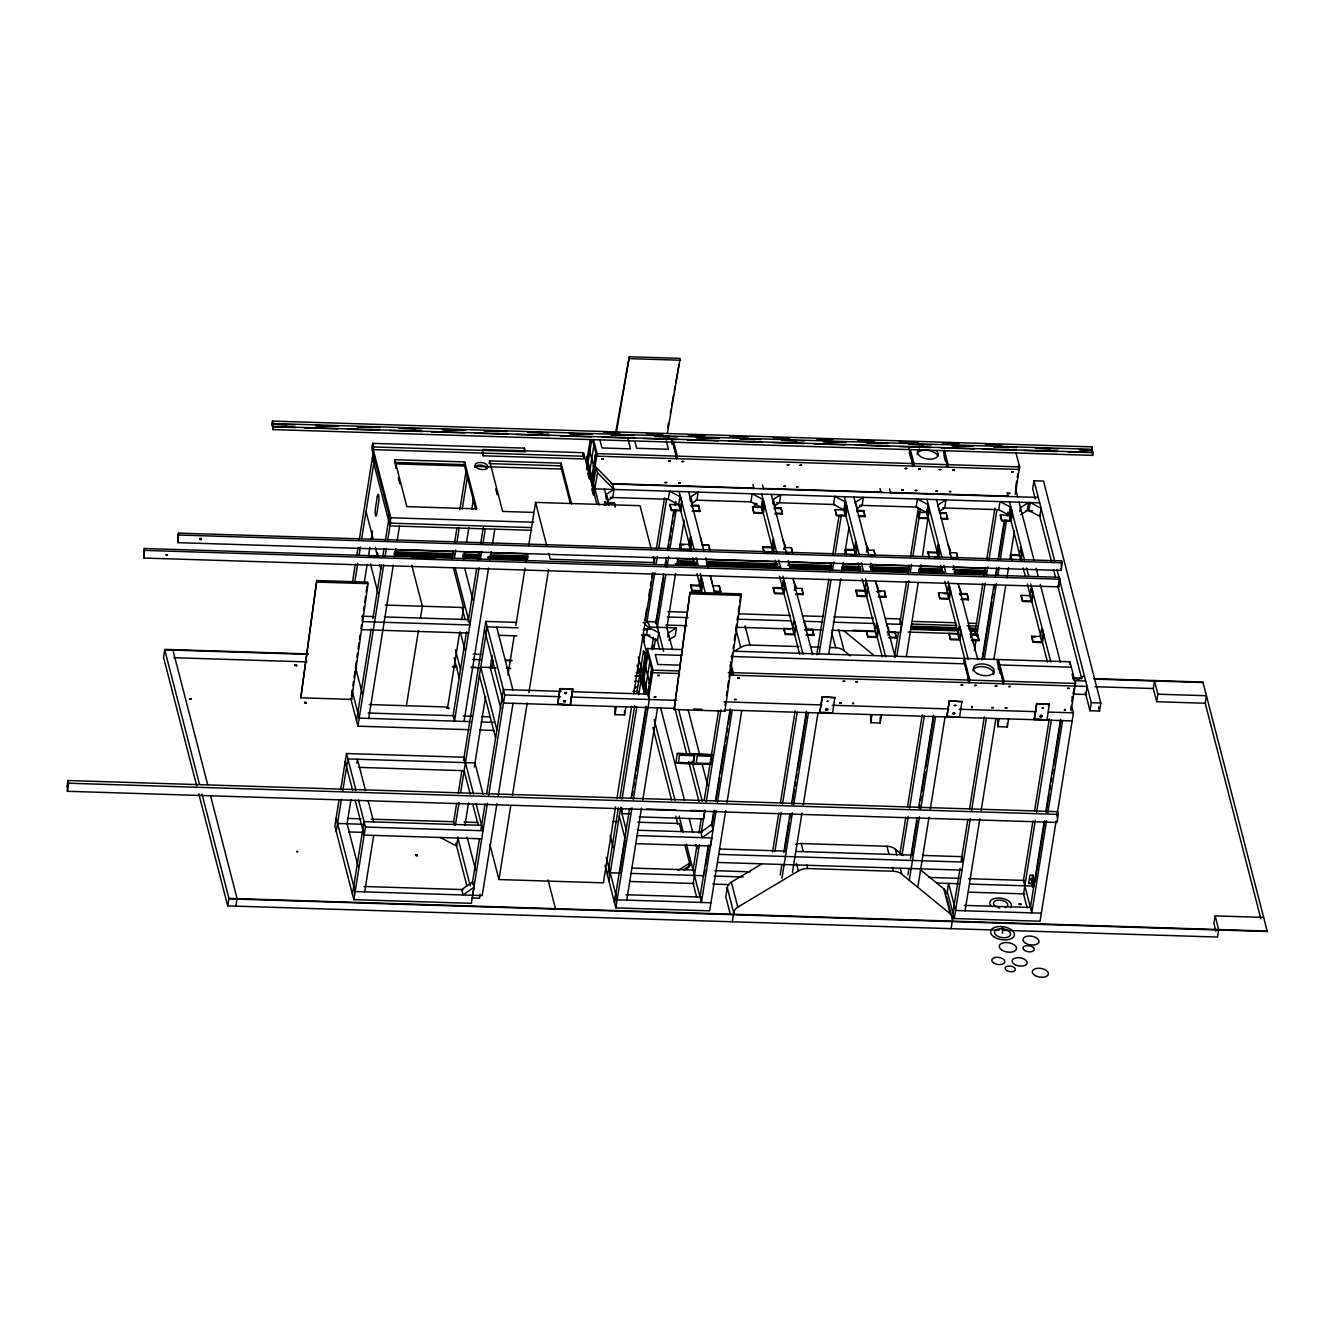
<?xml version="1.0" encoding="UTF-8"?>
<svg xmlns="http://www.w3.org/2000/svg" width="1334" height="1334" viewBox="0 0 1334 1334"><rect width="100%" height="100%" fill="white"/><g stroke="black" fill="none" stroke-linecap="round" stroke-linejoin="round"><path stroke-width="1.5" d="M563.682 701.451L565.466 700.7L563.665 701.734M825.696 709.771L827.614 709.188M827.564 708.954C826.363 713.423 824.812 705.686 827.68 709.405M952.86 713.707C956.111 713.607 950.909 712.189 954.76 713.407M954.644 712.956L953.893 714.407L952.659 713.323M1030.181 879.223L1031.132 879.956L1031.349 878.873M1031.332 879.54L1030.232 879.073L1031.399 879.089M1040.136 716.525C1042.021 713.206 1042.338 719.326 1040.086 716.275M1042.121 716.375L1041.954 715.491M1043.221 708.287C1041.837 708.554 1041.537 707.42 1043.055 708.021M1033.066 881.157C1032.749 880.974 1031.932 880.957 1032.666 881.157M671.919 443.488L671.669 442.788M675.671 458.312L675.988 455.177M946.506 466.833L946.823 463.698M144.372 548.524L143.922 558.046L1058.879 586.843L1059.93 579.206L1059.329 577.322L144.372 548.524L143.922 558.046M177.872 538.653L177.956 542.655L1061.147 570.452L1062.197 562.815L1061.597 560.914L178.406 533.116L178.206 536.218M177.956 542.655L178.406 533.116M1059.329 577.322L1058.812 584.525L1058.629 582.358M1061.597 560.914L1061.297 566.566M316.758 580.54L300.817 697.799L351.642 699.4L368.067 583.675L367.6 582.141L316.758 580.54L300.817 697.799M351.459 695.831L352.326 689.745M352.91 685.693L353.477 681.624M354.06 677.572L354.927 671.469M356.361 661.331L355.494 667.417L362.231 693.246M356.945 657.262L357.512 653.21M358.096 649.141L358.946 643.055M359.53 638.986L360.113 634.934M360.964 628.848L361.547 624.779M362.114 620.727L362.981 614.624M363.565 610.572L364.132 606.503M364.716 602.451L365.583 596.365M366.15 592.296L367.017 586.21M690.045 592.296L674.104 709.538L724.929 711.139L741.354 595.431L740.887 593.897L690.045 592.296L674.104 709.538M725.046 705.553L725.613 701.501M726.48 695.414L727.063 691.346M727.63 687.293L728.497 681.19M729.081 677.138L731.099 662.931M731.666 658.863L732.533 652.776M733.1 648.708L733.683 644.656M734.267 640.587L735.117 634.5M735.701 630.448L736.568 624.345M737.135 620.293L737.719 616.225M738.286 612.173L739.153 606.07M739.736 602.018L740.887 593.897M67.317 785.559L67.4 791.295L1057.012 822.444L1058.312 814.374L1057.612 811.672L67.984 780.523L67.45 783.858M67.4 791.295L68.684 783.225L67.984 780.523M999.099 930.182L227.714 905.903L228.914 898.382L1267.183 931.049M235.885 906.17L237.085 898.632M372.736 443.355L373.67 446.957L525.363 451.726L524.429 448.124L372.736 443.355L371.869 448.724L389.695 517.742L389.962 523.128L530.799 527.564M373.67 446.957L373.237 449.641L584.042 456.261L583.608 458.946L483.141 455.794L482.208 452.176M352.426 582.508L355.361 564.099M356.678 555.928L357.996 547.74M359.296 539.553L373.37 451.692M354.794 581.791L357.745 563.382M359.063 555.194L360.363 547.023M361.681 538.836L374.771 457.112M364.249 582.625L367.167 564.349M368.584 555.494L369.902 547.324M371.202 539.136L372.519 530.949M339.053 799.9L334.851 826.113L353.843 899.65L471.386 903.335L487.427 803.235M340.67 789.811L346.49 753.527L464.032 757.212L473.52 793.98M395.831 468.267L394.747 459.713L464.632 461.914L476.738 508.838L406.853 506.637L394.747 459.713M336.251 831.532L341.421 799.266M342.721 791.195L347.891 758.929L474.954 762.931L483.058 794.28M356.495 720.76L371.219 628.848M372.87 618.609L381.491 564.816M382.691 557.262L384.059 548.674M385.309 540.904L389.561 514.39M389.962 523.128L390.812 517.759L372.303 446.04M469.501 729.698L357.896 726.18L383.758 564.716M385.076 556.545L386.376 548.357M387.694 540.17L390.629 521.827M350.959 799.566L347.073 823.762L358.212 866.867M356.762 763.265L357.412 759.229L365.516 790.578M368.718 718.409L393.297 565.016M394.597 556.845L395.915 548.658M397.232 540.47L399.516 526.163M352.443 894.23L364.065 821.627L481.624 825.329M353.843 899.65L365.466 827.047L358.512 800.083M364.666 891.879L373.703 835.401M406.42 705.736L418.442 630.598M420.393 618.426L422.344 606.236L411.789 565.316M475.804 509.571L464.199 464.616L464.632 461.914M451.993 558.913L453.293 550.742M454.611 542.554L456.895 528.247M459.846 509.838L466.066 470.969M454.36 558.196L455.678 550.008M456.995 541.837L459.28 527.514M462.231 509.104L467.467 476.388M463.565 560.547L464.882 552.359M466.516 542.138L468.818 527.814M471.752 509.405L473.403 499.183M483.141 455.794L482.641 449.491L583.575 452.693L596.948 504.485M459.746 631.899L447.707 707.037L369.251 704.552M461.697 619.726L463.648 607.537L453.593 568.567M489.161 463.598L489.578 460.914L561.064 463.165L571.602 503.969M466.533 631.849L453.11 715.691L454.494 721.11L479.073 567.717M468.167 621.611L476.688 568.434M478.006 560.263L479.306 552.076M480.624 543.905L483.242 527.53M480.373 559.53L481.691 551.359M483.008 543.171L485.293 528.864M464.032 721.411L488.594 568.017M489.911 559.83L491.229 551.659M492.529 543.472L494.831 529.164M454.627 825.362L453.693 821.744L456.645 803.351M458.279 793.113L461.881 770.618M463.532 760.397L485.776 621.427L516.758 622.411M455.428 825.112L459.029 802.618M460.664 792.396L487.177 626.847L518.159 627.814M457.896 837.985L456.595 846.056L440.203 837.485M523.995 450.809L524.429 448.124M464.949 825.413L468.551 802.918M474.32 766.967L485.593 696.565M490.178 667.934L492.146 655.661M491.829 668.201L493.113 660.147M472.269 883.725L479.473 838.736M480.974 829.364L485.042 803.968M486.677 793.73L503.368 689.545L561.18 691.362M472.686 895.264L473.97 887.193L472.569 881.791L461.747 889.561L463.148 894.964L473.97 887.193M488.728 795.064L504.769 694.947L485.776 621.427M507.954 674.871L514.207 635.868M515.841 625.596L525.062 568.101M526.046 561.947L527.364 553.727M528.681 545.523L535.584 502.401L640.02 505.686L651.159 548.808M480.173 894.197L479.523 898.232L471.902 897.999M496.948 803.535L482.208 895.581L355.127 891.579L336.151 818.059M498.266 795.364L513.006 703.318M570.168 502.768L560.63 465.849L561.064 463.165M615.558 806.87L603.385 882.841L498.949 879.54L510.789 805.636M512.423 795.364L527.23 702.968M528.881 692.696L548.607 569.501M582.675 455.344L583.108 452.66L584.042 456.261M586.777 461.397L590.162 440.27M587.527 461.197L590.912 440.053M586.66 469.851L587.944 461.797M587.694 464.916L591.679 440.037M589.578 472.236L593.88 445.339M591.462 479.556L595.764 452.66M591.929 481.341L596.231 454.46L596.682 456.161M591.962 485.593L597.082 453.627L593.53 439.853M557.595 704.052L560.063 688.594L572.77 688.994L570.418 704.902L557.595 704.052L570.418 704.902M557.695 704.502L560.063 688.594M592.563 489.495L596.115 467.317L612.589 484.042L613.99 489.461L612.706 497.515L607.82 500.583M593.963 494.914L597.515 472.72L596.115 467.317M570.302 704.452L572.77 688.994M604.319 505.619L604.969 501.584L607.72 504.385M606.186 498.749L605.986 495.014M607.57 504.152L608.171 500.45L606.77 495.047M615.141 507.003L614.324 502.718L607.337 502.501M625.829 706.87L624.545 714.941L615.007 714.64L616.308 706.57M671.669 443.905L672.219 440.553L676.888 458.696L677.305 456.145L673.57 441.721M644.872 620.493L646.84 608.221M649.141 593.897L649.791 589.811M650.442 585.726L651.109 581.624M651.759 577.539L652.409 573.453M654.044 563.231L655.027 557.095M656.345 548.908L664.532 497.782M616.875 798.649L631.666 706.253M633.65 693.93L653.043 572.786M639.403 668.801L639.77 676.772M643.655 642.271L644.956 634.084M646.923 621.811L654.794 572.72M656.095 564.549L657.412 556.361M658.729 548.191L666.583 499.099M607.554 875.421L618.342 808.037M619.976 797.815L634.717 705.769M636.685 693.497L643.522 650.892L647.64 655.077M647.524 629.014L646.556 635.067L657.479 640.77L658.763 632.7L649.658 627.947M676.105 458.663L676.505 456.128L672.453 440.37M608.954 880.824L620.727 807.32M622.028 799.133L636.768 707.087M638.736 694.831L644.906 656.311L643.522 650.892M669.918 504.469L671.319 509.871L680.057 510.155L678.656 504.736L669.918 504.469L671.219 510.555L680.74 510.855L682.041 502.785L680.64 497.365M682.007 649.575L647.39 648.491L642.271 680.457L645.823 694.23M643.121 679.623L646.99 651.025L652.576 672.686L679.64 673.52M643.588 681.424L647.89 654.544M651.542 649.608L653.493 637.335M655.794 623.011L663.648 573.92M664.966 565.749L666.283 557.562M667.584 549.375L673.82 510.522M645.473 688.744L649.775 661.847M655.994 622.695L656.962 616.642M652.193 648.708L652.86 644.605M656.461 622.111L663.665 577.122M665.633 564.849L666.283 560.747M668.251 548.491L668.901 544.389M669.568 540.303L670.218 536.218M670.869 532.116L671.536 528.031M672.186 523.945L672.836 519.843M673.487 515.758L674.47 509.621M675.137 505.536L675.788 501.451M653.91 648.874L655.561 638.653M657.195 628.431L665.716 575.254M667.017 567.067L668.651 556.845M669.968 548.658L676.188 509.805M615.741 894.414L614.44 902.468L629.581 808.504M647.657 694.23L651.659 669.168M631.232 798.282L645.973 706.253M678.656 504.736L679.84 497.349M620.093 871.019L625.012 840.337M632.216 795.347L632.883 791.245M633.533 787.16L634.184 783.075M634.834 778.973L635.501 774.887M636.151 770.802L646.306 707.387M648.141 695.931L652.126 670.969L652.576 672.669M648.574 697.649L652.976 670.135L647.39 648.491M725.696 810.738L709.655 910.839L615.841 907.887L631.966 807.787M633.283 799.6L649.308 699.5L638.352 657.012M680.057 510.155L681.24 502.751M666.717 628.731L675.571 573.503M676.872 565.316L677.855 559.179M679.506 548.958L684.092 520.327M667.65 637.035L668.301 633L676.438 627.897L675.137 635.968L668.634 640.053M681.457 550.242L680.173 544.155L688.911 544.439L690.295 549.841L681.557 549.575M690.362 501.401L690.162 497.665M626.763 900.116L641.504 808.087M642.805 799.9L657.545 707.87M691.762 506.803L692.363 503.101L690.962 497.699M688.911 544.439L690.879 537.068L689.595 545.122M690.295 549.841L691.479 542.454L690.095 537.035M690.995 550.542L691.479 542.454M692.179 511.205L699.8 511.456L698.516 505.369L691.529 505.152M699.8 511.456L698.516 505.369M701.417 577.889L702.818 583.292L701.534 591.362L691.996 591.062L690.712 584.976L699.45 585.259L700.834 590.662L692.096 590.395L690.712 584.976M699.45 585.259L700.633 577.855M701.1 579.906L700.133 585.959L690.595 585.659M700.834 590.662L702.018 583.275M701.767 544.839L708.754 545.056L702.935 545.556M710.822 764.299L675.871 763.198L677.288 753.46L712.239 754.56M694.13 755.277L693.096 762.931L678.489 762.464L679.523 754.811M712.306 585.659L719.293 585.876L720.593 591.962L714.874 591.779M720.593 591.962L719.293 585.876M710.889 763.498L696.281 763.031L697.315 755.377M684.976 845.339L689.595 863.198L688.944 867.233L684.059 870.302M693.03 870.001L696.965 845.456M698.933 833.183L701.217 818.859M704.169 800.467L718.592 710.472M711.122 762.414L711.756 758.079M752.526 507.07L753.91 512.473L762.648 512.756L761.264 507.337L752.526 507.07L753.81 513.156L763.348 513.457L764.632 505.386L763.231 499.967M699.349 844.739L693.13 883.475L696.698 897.248M701.317 832.466L704.919 809.955M706.22 801.784L720.96 709.738M754.961 503.385L754.31 507.42L754.894 503.168M731.566 673.703L731.882 671.686M730.365 664.766L731.999 675.171L730.465 669.268M730.398 661.831L733.2 672.653L732.783 675.204L730.248 665.366M761.264 507.337L762.448 499.95M700.017 897.065L708.204 845.923M711.489 825.479L713.773 811.155M715.424 800.934L730.165 708.904M704.285 873.67L704.936 869.568M705.603 865.483L708.871 845.039M712.156 824.579L714.44 810.255M716.075 800.033L719.693 777.539M720.343 773.453L724.929 744.806M725.579 740.72L726.23 736.635M726.897 732.549L727.547 728.447M728.197 724.362L730.498 710.038M762.648 512.756L763.832 505.353M716.158 810.438L701.417 902.468L686.393 844.272M717.475 802.251L732.216 710.222M763.598 551.042L762.765 546.757L771.502 547.04L772.903 552.443L765.916 552.226M772.97 503.985L772.77 500.267M726.997 802.551L741.737 710.522M774.37 509.405L774.954 505.703L773.553 500.3M771.502 547.04L773.487 539.67L772.519 545.706M772.903 552.443L774.087 545.056L772.686 539.636M773.587 553.143L774.087 545.056M774.771 513.807L782.408 514.057L781.107 507.971L774.12 507.737M782.408 514.057L781.107 507.971M784.025 580.49L785.426 585.893L784.125 593.963L774.604 593.663L773.303 587.577L782.041 587.86L783.442 593.263L774.704 592.996L773.303 587.577M761.631 864.048L731.332 882.141A8.871 7.254 -14.5 0 0 727.247 887.727L725.796 896.781L730.265 914.09M783.758 549.408L785.209 545.406L784.609 549.091M782.041 587.86L783.225 580.457M783.058 586.526L783.692 582.508M783.442 593.263L784.625 585.876M784.375 547.44L791.362 547.657L792.646 553.743M732.249 921.777L733.7 912.739L727.247 887.727M783.842 628.397L785.242 633.817L793.98 634.084L792.579 628.681L783.842 628.397L785.142 634.484L794.664 634.784L795.964 626.713L794.564 621.311M794.297 590.228L795.748 586.226L795.147 589.911M792.579 628.681L793.763 621.277M793.98 634.084L795.164 626.697M794.914 588.261L801.901 588.477L803.185 594.564L795.564 594.33M803.185 594.564L801.901 588.477M805.686 630.749L806.286 627.047L804.085 621.611M772.553 851.942L778.773 813.09M780.423 802.851L795.164 710.822M774.937 851.225L781.157 812.356M782.474 804.185L797.215 712.139M806.103 635.151L813.723 635.384L812.439 629.298L805.453 629.081M813.723 635.384L812.439 629.298M835.117 509.671L836.518 515.074L845.256 515.358L843.855 509.938L835.117 509.671L836.418 515.741L845.939 516.041L847.24 507.987L845.839 502.568L844.539 510.639M780.19 874.921L781.841 864.699M783.808 852.426L790.028 813.557M791.662 803.335L806.403 711.289M784.459 851.526L789.044 822.895M789.711 818.793L790.362 814.707M791.996 804.485L794.297 790.162M794.947 786.076L795.598 781.991M796.265 777.889L796.915 773.803M797.565 769.718L806.42 714.49M816.741 654.794L828.864 579.123M830.165 570.952L831.482 562.765M832.783 554.577L839.019 515.724M781.924 878.289L792.413 812.84M793.713 804.652L808.454 712.623M819.109 654.077L830.915 580.44M832.549 570.218L833.85 562.048M835.167 553.86L841.387 514.991M843.855 509.938L845.039 502.551M845.256 515.358L846.44 507.954M792.429 872.453L801.934 813.14M803.251 804.952L817.992 712.923M828.647 654.377L840.77 578.706M841.754 572.569L843.388 562.348M844.705 554.16L848.958 527.564M834.867 697.232L832.516 713.156L819.793 712.756L822.161 696.832L834.984 697.682L822.161 696.832M819.793 712.756L822.278 697.282M856.962 512.006L857.562 508.304L855.361 502.868M850.258 554.877L855.494 555.044L854.11 549.625L856.078 542.271M855.111 548.307L855.761 544.272M855.494 555.044L856.695 547.657L855.294 542.238M856.195 555.744L856.695 547.657M859.279 516.475L864.999 516.642L863.715 510.572L856.728 510.338M864.999 516.642L863.715 510.572M866.616 583.091L868.017 588.494L866.733 596.565L857.195 596.265L855.911 590.178L864.649 590.462L866.033 595.864L857.312 595.598L855.911 590.178M866.366 552.009L867.8 548.007L867.217 551.692M864.649 590.462L865.833 583.058M866.033 595.864L867.233 588.477M866.967 550.042L873.953 550.258L875.254 556.345M866.45 630.999L867.85 636.418L876.571 636.685L875.187 631.282L866.45 630.999L867.734 637.085L877.272 637.385L878.556 629.314L877.155 623.912L876.521 627.947M877.755 592.513L878.339 588.828L876.155 583.392M875.187 631.282L876.371 623.878M876.571 636.685L877.772 629.298M877.505 590.862L884.492 591.079L885.793 597.165L878.172 596.932M885.793 597.165L884.492 591.079M881.524 714.924L880.24 722.978L870.702 722.678L872.002 714.624M909.471 449.141L913.19 463.565L912.789 466.116L911.772 462.181M910.422 449.808L913.99 463.598L913.573 466.133L909.004 448.424M887.994 635.184L888.878 629.648L886.693 624.212M888.711 637.752L896.331 637.986L895.031 631.899L888.044 631.682M896.331 637.986L895.031 631.899M894.447 657.128L898.382 632.583M899.683 624.395L906.57 581.457M907.87 573.27L909.188 565.082M910.505 556.912L918.359 507.82M885.593 618.476L900.1 618.926L901.501 624.345L900.217 632.416L887.777 632.016M896.832 656.395L908.938 580.724M910.255 572.553L911.572 564.365M912.873 556.178L920.41 509.138M926.463 512.539L917.725 512.256L919.126 517.675L927.864 517.959L926.463 512.539L928.431 505.169L927.147 513.24M927.864 517.959L929.048 510.555L927.647 505.152M906.353 656.695L918.142 583.075M919.793 572.853L921.094 564.666M922.411 556.478L929.048 510.555M928.798 556.245L927.964 551.959L936.701 552.226L938.102 557.645L934.6 557.529M946.94 467.183L947.34 464.649L943.788 450.859M944.405 450.225L948.14 464.666L947.724 467.217L943.988 452.726M936.701 552.226L938.686 544.856M937.719 550.909L938.369 546.873M938.102 557.645L939.286 550.258L937.885 544.839M938.786 558.346L939.286 550.258M939.319 512.94L946.306 513.156L940.487 513.657M941.887 519.076L947.607 519.243L946.306 513.156M938.502 592.78L939.903 598.199L948.641 598.466L947.24 593.046L938.502 592.78L939.803 598.866L949.324 599.166L950.625 591.095L949.224 585.676L948.574 589.711M899.966 853.893L905.853 817.092M907.487 806.853L922.244 714.824M949.808 554.294L950.408 550.608L948.207 545.156M902.017 855.227L908.237 816.358M909.555 808.187L924.295 716.141M947.24 593.046L948.424 585.659M948.641 598.466L949.825 591.079M949.575 552.643L956.561 552.86L957.845 558.946M907.937 874.821L908.904 868.684M910.555 858.462L917.108 817.559M918.742 807.337L933.483 715.291M911.539 855.528L917.108 820.743M919.076 808.487L919.726 804.385M920.393 800.3L921.044 796.215M921.694 792.113L924.979 771.669M925.629 767.567L933.817 716.441M909.321 880.24L919.476 816.842M920.794 808.654L935.534 716.625M949.041 633.6L950.442 639.019L959.179 639.286L957.779 633.867L949.041 633.6L950.342 639.686L959.863 639.986L961.164 631.916L959.763 626.513L959.113 630.532M960.347 595.114L960.947 591.429L958.746 585.976M957.779 633.867L958.963 626.48M917.875 886.676L929.014 817.142M930.332 808.954L945.072 716.925M961.947 701.234L959.58 717.142L946.873 716.742L949.241 700.834L962.064 701.684L949.241 700.834M959.179 639.286L960.363 631.899M946.873 716.742L949.358 701.284M960.113 593.463L967.1 593.68L968.384 599.766L960.763 599.516M968.384 599.766L967.1 593.68M970.602 637.785L971.486 632.249L969.284 626.813M973.32 643.155L973.97 639.069M974.62 634.984L982.808 583.842M984.125 575.671L985.426 567.484M986.743 559.313L994.931 508.171M733.817 651.209L963.498 658.429L969.084 680.073L968.684 682.624L967.667 678.689M974.387 650.625L976.021 640.387M976.671 636.301L985.192 583.125M986.51 574.937L987.81 566.767M988.794 560.63L996.982 509.505M1002.834 683.708L1003.235 681.157L997.649 659.496L964.299 658.446L969.885 680.107L969.468 682.658L963.882 660.997M971.302 640.337L978.923 640.587L977.639 634.5L970.652 634.284M978.923 640.587L977.639 634.5M1000.317 514.857L1001.717 520.277L1010.455 520.543L1009.054 515.141L1000.317 514.857L1001.617 520.944L1011.139 521.244L1012.439 513.19L1011.039 507.77L1009.738 515.841M981.941 659.996L994.063 584.325M995.364 576.138L996.681 567.967M997.982 559.78L1004.219 520.927M982.925 657.062L991.779 601.834M992.429 597.749L993.08 593.647M993.747 589.561L994.397 585.476M996.031 575.237L997.015 569.101M998.983 556.845L1004.886 520.027M984.309 659.279L996.431 583.608M997.749 575.421L999.066 567.233M1000.367 559.063L1006.586 520.193M1007.253 516.108L1007.904 512.023M1009.054 515.141L1010.238 507.737M1010.455 520.543L1011.639 513.156M1015.691 486.96L1016.625 481.207M1017.225 477.355L1017.842 473.52M1015.207 494.43L1019.626 466.917L1015.891 452.493M952.876 913.123L960.063 868.251M961.197 860.697L967.934 819.159M969.568 808.938L984.309 716.892M993.847 659.58L1005.636 585.943M1006.953 577.772L1008.587 567.534M1009.905 559.363L1014.49 530.732M951.059 928.664L952.493 919.626L946.54 896.531M1056.094 821.144L1040.053 921.244L954.277 918.542L970.318 818.442M971.619 810.255L986.36 718.226M1019.81 511.656L1020.443 507.62L1028.581 502.501L1027.297 510.572L1020.793 514.657M997.649 659.496L997.248 662.048L1000.283 673.853M998.449 659.53L998.032 662.064L1003.618 683.725L1004.035 681.174L998.449 659.53L1069.918 661.781L1075.521 683.425L1071.102 710.939M998.399 668.934L998.949 665.583M1020.493 547.44L1021.894 552.843L1020.71 560.247L1019.309 554.827L1021.277 547.457L1020.643 551.492M965.099 910.772L979.84 818.742M981.157 810.555L995.898 718.526M1085.309 692.579L1089.995 710.739L1099.533 711.039L1100.817 702.985L1043.521 481.057L1034 480.757L1032.699 488.828L1035.317 498.899M1021.394 560.947L1021.894 552.843M1002.401 682.224L1002.718 680.223M1008.604 718.926L1007.32 726.98L997.782 726.68L999.066 718.626M1021.11 595.381L1022.511 600.784L1031.249 601.067L1029.848 595.648L1021.11 595.381L1022.394 601.467L1031.932 601.767L1033.216 593.697L1031.816 588.277L1031.182 592.313M1029.848 595.648L1031.032 588.261M1031.249 601.067L1032.433 593.68M1042.354 629.098L1043.755 634.517L1042.471 642.588L1032.933 642.288L1031.649 636.201L1040.387 636.468L1041.787 641.887L1033.05 641.621L1031.649 636.201M1040.387 636.468L1041.571 629.081M1041.787 641.887L1042.971 634.5M1049.308 703.985L1046.957 719.893L1034.25 719.493L1036.601 703.585L1049.424 704.435L1036.601 703.585M1034.25 719.493L1036.718 704.035M1032.933 821.077L1023.428 880.39L1031.816 912.873L1046.556 820.844M1034.567 810.855L1049.308 718.826M1035.317 820.36L1023.545 893.88L1027.097 907.654M1036.618 812.173L1051.359 720.143M1031.432 883.542L1028.647 883.458L1029.881 875.154L1033.066 875.254C1036.068 888.111 1029.131 891.996 1032.716 875.471L1033.6 878.856L1032.299 886.927M1032.082 881.307L1033.066 875.254M1030.415 907.454L1044.172 821.561M1045.823 811.339L1060.563 719.293M1069.518 664.315L1069.918 661.781M1035.017 882.024L1044.839 820.66M1046.156 812.473L1049.108 794.08M1049.758 789.978L1050.408 785.893M1051.075 781.807L1051.726 777.705M1052.376 773.62L1053.043 769.535M1053.693 765.433L1060.897 720.443M1047.874 812.656L1062.614 720.627M1070.668 709.238L1071.285 705.403M1071.902 701.551L1072.169 696.365M1073.12 693.88L1074.053 688.111M1057.078 815.007L1073.436 712.856L1072.036 707.437M1057.145 815.324L1057.295 814.44L1057.145 817.525M1089.995 710.739L1091.295 702.684L1056.912 569.518M1260.897 918.893L1205.219 703.251L1156.695 701.734L1153.293 688.544L1154.494 681.007M1156.695 701.734L1157.912 694.197L1154.377 680.54M1205.219 703.251L1206.42 695.731L1157.912 694.197M1263.648 917.408L1215.141 915.891L1213.923 923.411L1215.941 931.215M1218.659 929.531L1217.458 937.052L1003.251 930.315M615.774 431.882L629.314 356.745L680.14 358.346L667.384 433.333M616.191 433.767L629.314 356.745M667.7 427.397L668.434 423.328M670.268 413.173L671.002 409.121M671.736 405.052L673.553 394.897M674.287 390.845L675.021 386.777M675.754 382.725L679.056 364.449M272.436 423.512L272.286 425.996L272.453 421.094L1092.112 446.89L1092.713 455.378L273.053 429.581L272.436 423.512L1092.079 449.308L1092.713 455.378M273.053 429.581L272.453 421.094M1092.112 446.89L1091.545 449.942L1079.056 449.541M1091.946 451.792L1092.079 449.308M827.564 709.171L825.646 709.521M998.566 669.001L998.499 667.467M199.817 538.302L200.567 539.37L201.084 538.202M563.548 700.633L565.516 700.95M1041.937 716.141L1040.22 716.458M757.062 503.735L756.095 503.668M853.693 703.802L853.326 702.634L852.576 703.768M1065.366 710.472L1064.982 709.304L1064.232 710.438M634.567 688.261L637.652 686.043M605.869 494.564L613.99 489.461L597.515 472.72M690.045 497.215L698.182 492.113L696.898 500.167L692.013 503.235M772.653 499.816L780.79 494.714L779.49 502.768L774.604 505.836M855.244 502.418L863.381 497.299L862.097 505.369L857.212 508.437M937.852 505.019L945.989 499.9L944.689 507.971L939.82 511.039M678.206 870.368L689.595 863.198M683.508 869.701L691.629 864.582M1076.171 680.724L1084.309 675.604M733.55 651.709L740.687 647.44A14.257 11.656 -14.5 0 1 749.991 645.039L798.933 646.573M733.7 912.739A8.871 7.254 -14.5 0 1 737.785 907.137L798.382 870.952A14.257 11.656 -14.5 0 1 807.687 868.551L893.346 871.252A14.257 11.656 -14.5 0 1 901.784 874.22L950.242 913.823A8.871 7.254 -14.5 0 1 952.493 919.626M972.253 707.637L971.852 706.386L971.636 707.687M67.184 786.443L67.684 783.291M629.731 358.629L680.557 360.23M603.718 432.349L620.01 432.866M646.49 433.7L662.781 434.217M688.261 435.017L704.819 435.534M729.648 436.318L748.274 436.902M773.103 437.685L789.661 438.202M816.558 439.053L833.116 439.57M857.945 440.353L874.487 440.87M899.333 441.654L907.604 441.921M908.404 441.938L918.209 442.254M942.554 443.021L958.879 443.538M985.442 444.372L1001.767 444.889M271.903 424.145L294.781 424.862M315.591 425.513L338.469 426.23M357.195 426.83L380.073 427.547M398.799 428.131L421.677 428.864M442.488 429.515L465.366 430.232M484.092 430.815L506.97 431.549M527.78 432.199L548.574 432.85M569.385 433.5L592.263 434.234M610.989 434.817L633.867 435.534M654.677 436.185L677.555 436.918M696.281 437.502L719.159 438.219M739.97 438.869L760.78 439.536M781.574 440.187L804.452 440.904M823.178 441.487L846.073 442.221M866.867 442.871L887.677 443.522M908.471 444.172L931.365 444.906M952.159 445.556L972.97 446.206M993.763 446.857L1016.658 447.59M1035.384 448.174L1058.262 448.891M272.269 424.395L286.827 424.846M315.958 425.763L330.515 426.23M357.562 427.08L372.119 427.53M399.166 428.381L415.808 428.914M442.855 429.765L457.412 430.215M484.459 431.065L499.016 431.532M528.147 432.449L542.705 432.9M569.751 433.75L584.309 434.217M611.356 435.067L625.929 435.518M655.044 436.435L669.601 436.902M696.648 437.752L711.222 438.202M740.337 439.119L754.911 439.586M781.941 440.437L796.515 440.887M823.545 441.737L838.119 442.204M867.233 443.121L881.807 443.572M908.854 444.422L923.411 444.889M952.526 445.806L965.016 446.19M994.147 447.107L1008.704 447.574M1035.751 448.424L1050.308 448.874M1079.439 449.791L1091.912 450.192M273.62 426.547L1093.263 452.343M273.137 426.847L296.031 427.564M304.352 427.83L337.635 428.881M348.041 429.214L379.24 430.198M389.645 430.515L422.928 431.566M431.249 431.832L464.532 432.883M474.937 433.2L508.221 434.25M516.541 434.517L549.825 435.551M560.23 435.884L591.429 436.868M601.834 437.202L635.117 438.236M643.438 438.502L676.722 439.553M687.127 439.887L718.326 440.87M728.731 441.187L762.014 442.238M772.419 442.571L803.618 443.555M814.023 443.872L845.239 444.856M855.628 445.189L888.928 446.24M899.316 446.557L930.532 447.54M940.92 447.874L974.22 448.924M982.541 449.174L1015.824 450.225M1024.145 450.492L1057.428 451.542M1067.834 451.859L1092.796 452.643M597.082 453.627L676.505 456.128M677.305 456.145L913.19 463.565M913.99 463.598L947.34 464.649M948.14 464.666L1019.626 466.917M491.195 463.665L560.63 465.849M394.314 462.414L464.199 464.616M396.531 463.882L464.732 466.016M474.821 466.333L561.864 469.084M611.105 483.642L752.643 488.094M763.048 488.427L881.691 492.163M890.011 492.429L1008.654 496.148M612.239 484.025L1038.302 497.449M594.931 488.861L1039.703 502.851M937.969 505.469L939.369 510.889M610.272 497.449L668.467 499.283M695.481 500.133L751.592 501.901M776.538 502.685L834.734 504.519M859.68 505.303L917.859 507.12M942.804 507.921L998.916 509.671M1025.946 510.522L1032.699 510.739M754.244 507.203L757.479 507.52M608.504 503.201L614.224 503.385M690.779 505.803L698.399 506.036M775.287 508.454L781.007 508.638M857.895 511.055L863.598 511.239M692.913 510.555L699.916 510.772M775.521 513.156L782.508 513.373M858.129 515.758L865.116 515.975M940.72 518.359L947.707 518.576M928.547 518.643L919.009 518.342L917.609 512.94M533.267 512.406L502.635 511.439L489.578 460.914M390.812 517.759L533.733 522.261M531.866 530.332L389.978 525.863L372.403 457.745M700.417 537.369L701.817 542.771M783.008 539.97L785.209 545.406M865.616 542.571L867.8 548.007M854.11 549.625L845.372 549.358L846.773 554.777M1019.309 554.827L1010.572 554.56L1011.972 559.963M683.875 544.956L680.057 544.822L680.99 548.441M762.664 547.424L772.186 547.724M854.794 550.325L845.256 550.025L846.19 553.643M927.864 552.626L937.385 552.926M1019.993 555.528L1010.455 555.227L1011.389 558.846M785.776 552.843L789.261 552.96M868.367 555.444L873.603 555.611M950.975 558.046L957.962 558.262L956.561 552.86M179.006 535.017L1062.197 562.815M395.181 549.675L453.477 551.509M463.882 551.826L480.54 552.359M490.962 552.693L528.431 553.86M676.271 558.512L695.014 559.113M705.419 559.43L776.221 561.664M788.711 562.064L832.433 563.432M842.838 563.765L859.496 564.282M869.918 564.615L909.471 565.866M919.876 566.183L942.788 566.9M953.193 567.233L986.51 568.284M394.697 551.826L455.077 553.727M463.415 553.977L480.073 554.51M490.478 554.827L527.964 556.011M677.872 560.73L694.53 561.264M707.02 561.647L777.822 563.882M788.227 564.199L831.949 565.583M842.371 565.916L860.747 566.55M869.434 566.767L909.004 568.001M919.409 568.334L942.304 569.051M952.726 569.385L986.043 570.435M394.564 552.71L452.86 554.544M463.265 554.861L479.923 555.394M490.345 555.711L527.814 556.895M677.739 561.614L694.397 562.131M706.887 562.531L777.672 564.766M788.094 565.082L831.816 566.466M842.221 566.8L858.879 567.317M871.369 567.717L908.854 568.884M919.259 569.218L942.171 569.935M954.66 570.335L985.893 571.319M394.631 553.01L452.943 554.844M463.348 555.177L480.007 555.694M490.412 556.028L527.897 557.212M677.822 561.931L696.548 562.514M706.97 562.848L777.755 565.082M788.177 565.399L831.899 566.783M842.304 567.1L858.963 567.634M871.452 568.017L908.938 569.201M919.343 569.535L942.254 570.252M954.744 570.652L985.976 571.636M394.13 553.243L452.426 555.077M462.831 555.411L479.49 555.928M489.895 556.261L527.38 557.445M677.305 562.164L696.031 562.748M706.453 563.081L777.238 565.299M789.745 565.699L831.382 567.017M841.787 567.334L860.53 567.934M870.935 568.251L908.421 569.435M918.826 569.768L941.737 570.485M954.227 570.885L985.459 571.852M394.33 554.077L452.643 555.911M463.048 556.245L479.706 556.762M488.027 557.028L527.597 558.279M677.505 562.998L696.248 563.582M706.67 563.915L777.455 566.133M789.945 566.533L831.599 567.834M842.004 568.167L860.747 568.751M871.152 569.084L908.637 570.268M919.043 570.585L941.954 571.319M954.444 571.702L985.676 572.686M394.414 554.394L452.726 556.228M463.131 556.561L479.79 557.078M488.111 557.345L527.68 558.579M677.589 563.298L696.331 563.898M706.753 564.215L777.539 566.45M790.028 566.85L831.682 568.151M842.087 568.484L860.83 569.068M871.235 569.401L908.721 570.585M919.126 570.902L944.105 571.686M954.527 572.019L985.759 573.003M394.197 554.961L452.493 556.795M462.915 557.128L479.573 557.645M487.894 557.912L527.447 559.163M675.287 563.815L696.115 564.465M706.52 564.799L779.406 567.083M789.811 567.417L831.449 568.718M841.871 569.051L860.597 569.635M871.019 569.968L908.487 571.152M918.909 571.469L943.888 572.269M954.31 572.586L985.543 573.57M368.467 556.228L378.789 556.545M411.839 557.595L434.551 558.312M144.972 550.408L1059.93 579.206M710.955 578.189L712.356 583.592M793.547 580.79L795.748 586.226M773.203 588.244L782.724 588.544M855.794 590.845L865.332 591.145M876.771 591.512L880.573 591.629M944.122 593.63L947.924 593.747M959.363 594.114L965.082 594.297M713.707 591.079L720.693 591.296M796.315 593.68L803.301 593.897M878.906 596.265L885.893 596.498M961.514 598.866L968.501 599.099M317.225 582.074L368.067 583.675M690.512 593.83L741.354 595.431M668 611.622L686.66 612.206M738.469 613.84L790.278 615.474M802.701 615.858L823.428 616.525M833.783 616.842L873.17 618.076M912.823 621.411L956.044 622.778M968.401 623.161L976.638 623.412M385.176 605.069L463.648 607.537M911.456 624.045L956.745 625.479M967.033 625.796L977.338 626.13M667.333 616.975L688.061 617.625M737.785 619.193L791.662 620.894M804.102 621.277L822.761 621.861M833.116 622.194L874.57 623.495M886.993 623.895L901.501 624.345M910.972 626.196L956.278 627.63M968.617 628.014L974.804 628.214M910.839 627.08L956.128 628.514M968.484 628.898L976.721 629.148M910.922 627.397L956.211 628.814M970.618 629.281L976.805 629.465M910.405 627.63L957.745 629.114M970.101 629.515L976.288 629.698M910.622 628.464L957.962 629.948M970.318 630.332L976.488 630.532M910.705 628.781L958.045 630.265M970.402 630.649L976.571 630.849M910.472 629.348L957.829 630.832M970.185 631.215L976.355 631.416M645.689 621.561L656.061 621.877L663.582 651.326M852.526 630.298L866.933 630.765M908.104 632.049L957.512 633.6M969.868 634L976.038 634.184M666.033 625.046L686.76 625.696M736.501 627.263L790.378 628.948M804.886 629.415L821.461 629.931M831.832 630.265L875.337 631.632M804.702 629.731L812.323 629.965M887.31 632.333L894.931 632.566M971.819 634.984L977.539 635.167M1031.532 636.868L1035.351 636.985M361.647 616.208L373.97 616.591M384.242 616.925L468.501 619.576M649.158 627.03L676.438 627.897M644.355 629.014L650.075 629.198L648.674 623.778L644.555 619.593M643.555 629.348L647.04 629.465L643.121 630.015M806.853 634.5L813.84 634.717M889.444 637.085L896.431 637.318M972.052 639.686L979.039 639.92M363.048 621.627L469.901 624.979L455.244 568.217M641.637 634.901L649.941 635.167M361.747 629.681L468.601 633.05M498.282 635.301L516.858 635.884M811.172 646.957L819.326 647.223M829.531 647.54L835.651 647.724A14.257 11.656 -14.5 0 1 844.088 650.692L850.342 655.811M731.082 656.478L964.899 663.848M999.833 664.949L1071.319 667.183M681.807 655.378L655.261 654.544L657.829 664.465L680.29 665.182M473.22 654.144L481.441 654.41M307.987 653.893L164.632 649.375L199.433 784.142M505.536 660.113L511.789 660.313M1073.27 677.972L1081.591 678.239M1094.063 678.639L1202.901 682.058L1267.3 931.532L229.048 898.849L202.018 794.164M308.104 654.377L164.766 649.858L163.548 657.395L196.665 785.659M472.553 659.496L480.774 659.746M505.669 660.58L511.906 660.78M1073.403 678.456L1081.707 678.723M1094.197 679.106L1203.018 682.541M1075.304 680.69L1085.693 681.024M652.976 670.135L679.456 670.969M728.331 672.503L732.399 672.636M733.2 672.653L969.084 680.073M969.885 680.107L1003.235 681.157M1004.035 681.174L1075.521 683.425M729.581 675.087L1087.093 686.443L1085.809 694.497L1073.336 694.114M173.804 657.712L306.903 661.897M452.476 666.483L456.628 666.616M471.185 667.067L475.354 667.2M489.911 667.65L496.148 667.85M506.536 668.184L510.705 668.317M1095.064 686.71L1153.293 688.544M452.76 666.983L456.862 667.1M471.269 667.55L479.49 667.817M636.151 672.753L640.22 672.87M634.817 675.938L640.537 676.121M634.317 681.29L640.037 681.474M1091.295 702.684L1100.817 702.985M560.18 689.044L572.886 689.445M632.966 691.379L638.686 691.562M571.519 691.679L647.924 694.097M504.769 694.947L560.513 696.715M570.852 697.032L676.338 700.35M724.162 701.851L821.877 704.936M832.266 705.269L948.691 708.921M959.096 709.254L1036.018 711.672M1048.491 712.073L1073.436 712.856M819.676 712.289L828.764 712.589M946.756 716.291L959.58 717.142M1034.133 719.043L1041.387 719.276M675.004 708.421L503.468 703.018L484.492 629.498M693.68 709.004L701.984 709.271M724.812 709.988L1072.136 720.91M368.134 713.023L454.927 715.758M463.181 716.024L471.452 716.275M481.791 716.608L490.062 716.858M470.785 721.627L359.196 718.109L352.193 690.979M481.124 721.944L493.513 722.344M479.823 730.015L494.297 730.465M712.323 754.894L677.288 753.46M704.619 755.611L711.922 755.828M679.64 755.261L694.247 755.728M697.432 755.828L712.039 756.278M689.328 762.364L693.096 762.931M710.739 763.982L675.871 763.198M358.963 767.384L464.132 770.702L470.202 794.214M68.684 783.225L1058.312 814.374M646.723 809.054L675.788 809.971M690.328 810.422L704.852 810.872L703.568 818.943L639.203 816.925M629.598 813.873L621.977 813.64L621.927 807.87M612.99 821.427L617.125 821.561M637.869 822.211L679.339 823.512L681.391 831.449M348.524 818.442L360.897 818.826M371.202 819.159L453.693 821.744M464.015 822.077L478.472 822.528M637.769 830.248L702.134 832.266M337.552 823.462L362.298 824.245M365.466 827.047L483.008 830.748L476.055 803.768M637.102 835.584L711.839 837.952L710.555 846.006L635.801 843.655M795.614 844.305A14.257 11.656 -14.5 0 1 801.234 843.538L886.893 846.24A14.257 11.656 -14.5 0 1 895.331 849.208L903.151 855.594M348.624 831.916L363.065 832.383M481.724 838.803L364.182 835.101L355.194 800.3M719.376 849.024L785.693 851.109M796.048 851.442L912.106 855.094M922.461 855.411L961.831 856.661L963.231 862.064L718.692 854.377M717.409 862.448L961.947 870.135M631.716 868.067L694.08 870.035M714.874 870.685L750.225 871.802M929.014 877.422L960.197 878.406M968.517 878.672L1024.645 880.44M610.238 872.753L620.644 873.086M631.032 873.42L703.968 875.704M714.19 876.038L743.305 876.955M936.651 883.041L959.513 883.758M969.918 884.075L1034.367 886.109M629.698 881.474L694.047 883.508M712.723 884.092L729.331 884.609M968.551 892.146L1024.745 893.913M364.049 886.493L463.031 889.595M625.929 894.73L701.401 897.098M964.382 905.386L1031.782 907.504M710.955 902.768L617.142 899.816L606.253 857.345M1041.354 913.173L955.578 910.472L948.591 883.408L947.29 891.479L954.277 918.542M1031.132 878.939L1030.298 879.606M680.523 496.915L669.585 491.212L668.301 499.266L679.223 504.986M843.888 630.799L873.57 655.094M920.343 869.651L943.788 888.828A8.871 7.254 -14.5 0 1 946.039 894.614M643.205 622.228L650.075 629.198M1042.071 715.941L1040.637 715.141L1040.203 716.725M563.548 701.284L564.982 702.084L565.399 700.5M1060.547 568.551L1061.147 570.452M1058.279 584.959L1058.879 586.843M178.539 535.634L177.722 539.786M724.462 709.621L724.929 711.139M351.175 697.865L351.642 699.4M1215.141 915.891L1218.776 929.998M1098.482 707.003L1099.533 711.039M1034 480.757L1054.827 561.447M1039.469 515.041L1051.459 561.447M1053.543 569.518L1055.628 577.589M1057.712 585.659L1081.657 678.456M1018.309 465.95L1019.209 469.451L596.682 456.161L592.463 439.853M1072.052 674.154L1073.587 680.057M1074.67 684.259L1075.104 685.976M1015.624 488.928L1017.659 496.798M1019.059 502.201L1034.033 560.263M1036.101 568.267L1038.169 576.271M1040.237 584.292L1060.397 662.364M1007.103 492.563L1008.12 496.498M1009.521 501.901L1024.512 559.963M1026.58 567.967L1028.647 575.971M1030.715 583.992L1050.875 662.064M1009.271 513.974L1019.593 554.01M1023.211 568.034L1025.279 576.038M1027.347 584.042L1030.448 596.048M1031.482 600.05L1040.787 636.085M1041.821 640.103L1047.507 662.114M943.888 455.378L945.406 461.281M946.673 515.641L947.607 519.243M936.451 499.6L951.442 557.662M953.51 565.666L955.578 573.67M958.162 583.692L977.805 659.763M1032.699 886.927L1031.766 883.325L1028.647 883.458M926.93 499.3L941.904 557.362M943.972 565.366L946.039 573.37M948.107 581.391L968.267 659.463M926.663 511.372L937.002 551.409M940.62 565.433L942.688 573.437M944.755 581.441L947.857 593.447M948.891 597.465L958.196 633.5M959.746 639.503L964.916 659.513M909.221 452.326L910.755 458.246M927.964 551.959L929.364 557.379M889.561 488.861L890.578 492.796M880.04 488.561L881.04 492.496M873.953 550.258L875.354 555.678M853.86 496.998L868.834 555.061M870.902 563.065L872.97 571.069M875.554 581.09L895.197 657.162M844.322 496.698L859.313 554.761M861.38 562.765L863.448 570.769M865.516 578.789L885.676 656.862M943.788 888.828L950.242 913.823M844.072 508.771L854.394 548.808M858.012 562.831L860.08 570.835M862.148 578.839L865.249 590.862M866.283 594.864L875.588 630.899M877.138 636.902L882.308 656.912M838.619 629.548L844.088 650.692M895.331 849.208L896.815 854.977M900.3 868.451L901.784 874.22M831.666 632.349L835.651 647.724M886.893 846.24L888.878 853.927M892.346 867.4L893.346 871.252M791.362 547.657L792.763 553.076M771.252 494.414L786.243 552.459M788.311 560.463L790.378 568.484M792.963 578.489L812.606 654.56M762.481 484.859L763.498 488.794M761.731 494.114L776.705 552.159M778.773 560.163L780.84 568.184M782.908 576.188L803.068 654.26M761.464 506.17L771.802 546.223M775.421 560.23L777.489 568.234M779.556 576.238L782.141 586.26M783.692 592.263L792.996 628.297M794.547 634.3L799.716 654.31M752.96 484.559L753.977 488.494M762.765 546.757L764.165 552.176M745.022 625.796L749.991 645.039M801.234 843.538L803.218 851.242M806.686 864.699L807.687 868.551M735.718 628.214L740.687 647.44M796.398 863.265L798.382 870.952M708.754 545.056L710.155 550.475M709.121 547.54L710.055 551.142M688.661 491.812L703.635 549.858M705.703 557.862L708.287 567.884M710.355 575.888L715.007 593.897M666.283 440.92L668.434 449.275L636.668 448.274L634.951 441.587M679.123 491.512L694.114 549.558M696.181 557.562L698.249 565.583M700.317 573.587L705.486 593.597M680.407 509.588L690.745 549.625M692.813 557.629L694.881 565.633M696.948 573.637L700.05 585.659M701.084 589.661L702.118 593.663M627.964 438.936L630.515 448.858L601.934 447.957L599.883 440.02M653.176 556.645L654.694 562.531L550.258 559.229L548.741 553.36M666.9 627.597L672.586 649.608M688.094 709.671L699.466 753.71M702.051 763.732L707.737 785.743M731.332 882.141L737.785 907.137M649.074 594.814L650.475 600.233M678.556 709.371L689.928 753.41M691.996 761.431L702.334 801.467M657.112 639.37L659.696 649.375M675.204 709.438L686.576 753.477M688.644 761.481L698.983 801.517M614.324 502.718L615.257 506.32M604.469 489.161L608.604 505.169M642.188 635.301L647.357 655.311M660.613 707.804L684.492 800.317M689.178 818.426L692.813 832.499M695.914 844.572L696.965 848.591M604.969 501.584L605.903 505.202M589.378 449.675L594.08 467.917M645.272 666.183L649.975 684.425M586.543 456.378L599.066 504.869M654.194 719.576L674.971 800.016M679.123 816.108L683.275 832.199M587.227 463.115L592.379 483.058M642.671 677.905L646.89 694.23M587.727 473.12L589.244 479.039M591.796 488.894L593.313 494.814M637.052 665.082L644.589 694.28M652.91 727.63L671.602 800.033M675.754 816.125L677.822 824.179M620.577 808.221L626.163 829.881M619.293 816.291L624.879 837.952M535.584 502.401L546.707 545.523M610.105 835.618L613.206 847.624M604.969 865.399L615.841 907.887M495.681 488.861L497.182 494.697M496.715 627.147L512.89 689.845M548.041 879.873L555.478 908.654M464.766 568.517L472.936 600.117M500.867 708.621L490.245 667.484L480.724 667.183L496.898 729.881M462.114 607.887L465.166 619.743M479.423 675.237L495.614 737.935M460.347 632.299L464.932 650.075M455.394 649.775L460.497 669.518M454.11 657.845L459.213 677.589M398.349 478.039L399.867 483.909M489.845 844.272L498.949 879.54M472.736 804.002L478.306 825.563M467.15 837.268L475.754 870.568M457.629 836.968L470.268 885.943M455.828 843.071L466.95 886.176M377.755 553.86L377.222 557.212L376.522 554.51M366.05 511.556L373.187 539.219M375.221 547.123L377.772 556.995M379.823 564.899L380.84 568.851M370.485 564.015L378.022 593.246M350.892 699.033L357.896 726.18M368.034 800.383L373.603 821.927M346.49 753.527L355.978 790.278M345.189 761.581L352.66 790.512M172.803 649.641L207.604 784.392M210.705 796.415L237.219 899.116M198.733 793.663L227.714 905.903M377.472 552.726L377.539 554.444M1002.301 926.63L1002.518 933.216M1007.287 723.128L1007.32 726.98M997.715 718.976L997.782 726.68M880.19 717.208L880.24 722.978M870.652 714.991L870.702 722.678M624.512 711.089L624.545 714.941M614.957 706.937L615.007 714.64M991.996 906.77A10.922 5.92 9.1 0 1 999.249 898.049A10.922 5.92 9.1 0 1 1010.588 907.554M996.315 906.82A7.254 3.935 9.1 0 1 995.231 900.884A7.254 3.935 9.1 0 1 1005.836 901.984A7.254 3.935 9.1 0 1 1005.069 907.737M999.766 907.97A7.254 3.935 9.1 0 1 997.949 907.52M972.97 670.668A10.522 5.703 9.1 0 1 974.954 668.117L976.855 667.25A10.522 5.703 9.1 0 1 988.411 668.034A10.522 5.703 9.1 0 1 993.697 674.32M936.051 450.642A10.522 5.703 9.1 0 1 935.034 458.279A10.522 5.703 9.1 0 1 920.927 456.812A10.522 5.703 9.1 0 1 919.493 448.924M917.075 454.144A10.522 5.703 9.1 0 1 919.076 451.609L920.96 450.742A10.522 5.703 9.1 0 1 937.769 456.311M474.637 467.584A6.487 3.502 9.1 0 1 480.924 465.166A6.487 3.502 9.1 0 1 487.377 468.918M564.982 692.796C566.033 696.215 567.634 690.462 564.982 692.796M601.801 459.029L603.402 458.896L601.801 459.029M654.26 697.048L655.844 696.932L654.26 697.048M657.695 675.538L659.296 675.404L657.695 675.538M665.082 482.641L666.667 482.508L665.082 482.641M668.517 461.13L670.118 460.997L668.517 461.13M678.572 483.058L680.173 482.941L678.572 483.058M682.024 461.547L683.608 461.431L682.024 461.547M734.467 699.566L736.068 699.45L734.467 699.566M737.919 678.056L739.503 677.939L737.919 678.056M783.808 486.376L785.409 486.26L783.808 486.376M787.26 464.866L788.844 464.732L787.26 464.866M796.531 486.777L798.116 486.643L796.531 486.777M799.966 465.266L801.567 465.132L799.966 465.266M827.197 701.501C829.231 701.384 827.814 700.767 827.247 701.317M839.703 702.885L841.304 702.768L839.703 702.885M843.155 681.374L844.739 681.24L843.155 681.374M855.861 681.774L857.462 681.641L855.861 681.774M901.767 490.095L903.351 489.962L901.767 490.095M905.202 468.567L906.803 468.451L905.202 468.567M915.257 490.512L916.858 490.395L915.257 490.512M918.709 469.001L920.293 468.868L918.709 469.001M935.918 491.162L937.502 491.212L935.968 490.995M939.353 469.651L940.954 469.518L939.353 469.651M949.408 491.596L951.009 491.646L949.474 491.412M952.86 470.068L954.444 469.952L952.86 470.068M954.26 705.503L955.861 705.369L954.26 705.503M961.097 685.076L962.698 684.959L961.097 685.076M974.604 685.509L976.188 685.376L974.604 685.509M991.812 707.67L993.396 707.554L991.812 707.67M995.247 686.16L996.848 686.026L995.247 686.16M1005.302 708.104L1006.903 707.97L1005.302 708.104M1008.187 493.447L1009.771 493.313L1008.187 493.447M1008.754 686.576L1010.338 686.46L1008.754 686.576M1011.639 471.919L1013.223 471.802L1011.639 471.919M1067.534 688.427L1069.118 688.311L1067.534 688.427M589.695 451.409L589.811 452.276L589.695 451.409M589.845 469.485L589.978 470.352L589.845 469.485M593.463 466.05L593.58 466.917L593.463 466.05M595.181 455.294L595.314 456.145L595.181 455.294M645.589 667.917L645.706 668.784L645.589 667.917M645.739 685.993L645.873 686.86L645.739 685.993M647.307 657.162L647.424 658.029L647.307 657.162M649.358 682.558L649.475 683.425L649.358 682.558M651.075 671.802L651.209 672.669L651.075 671.802M377.339 496.465L375.404 508.554A4.852 0.934 -88.2 0 0 375.454 515.308A4.852 0.934 -88.2 0 0 376.788 513.974L378.739 501.867A4.852 0.934 -88.2 0 0 378.673 495.131A4.852 0.934 -88.2 0 0 377.339 496.465M694.764 754.01L693.346 763.748L694.764 754.01M752.193 493.813L750.892 501.867L761.831 507.587L763.115 499.516L752.193 493.813M834.784 496.398L833.5 504.469L844.422 510.188L845.723 502.118L834.784 496.398M917.392 498.999L916.108 507.07L927.03 512.79L928.314 504.719L917.392 498.999M1000 501.601L998.699 509.671L1009.621 515.391L1010.922 507.32L1000 501.601M1030.181 502.551L1028.881 510.622L1039.803 516.341L1041.104 508.271L1030.181 502.551M189.511 699.233L191.179 698.966L189.511 699.233M304.669 702.868L306.236 703.235L304.752 702.768M304.752 702.318L306.32 702.701L304.836 702.218M165.933 554.727L167.484 554.961L165.933 554.727M199.983 539.32L201.517 539.553L199.983 539.32M415.758 855.394L417.325 855.728L415.758 855.394M415.841 854.861L417.409 855.194L415.941 854.76M295.131 664.832L296.665 665.216L295.131 664.832M295.047 665.366L296.582 665.749L295.047 665.366M296.648 851.609C299.033 852.309 297.199 850.658 296.648 851.609M447.19 707.637L448.741 708.037L447.19 707.637M447.107 708.187L448.641 708.571L447.107 708.187M1019.326 903.718L1020.86 904.102L1019.326 903.718M1019.226 904.252L1020.777 904.635L1019.343 904.169M565.249 692.913L566.533 692.813L565.249 692.913M711.656 824.462L700.817 832.233L702.218 837.635L713.04 829.881L711.656 824.462M1003.451 928.931L1001.35 928.714A8.104 4.386 9.1 0 0 995.814 934.901A8.104 4.386 9.1 0 0 1009.354 936.318A8.104 4.386 9.1 0 0 1003.451 928.931M1015.107 964.699A7.62 4.119 9.1 0 0 1027.13 963.248A7.62 4.119 9.1 0 0 1016.708 957.729A7.62 4.119 9.1 0 0 1015.107 964.699M1025.079 942.855A8.104 4.386 9.1 0 0 1038.652 942.721A8.104 4.386 9.1 0 0 1029.281 936.018A8.104 4.386 9.1 0 0 1025.079 942.855M1024.562 950.375A5.67 3.068 9.1 0 0 1034.033 950.225A5.67 3.068 9.1 0 0 1027.38 945.556A5.67 3.068 9.1 0 0 1024.562 950.375M1006.753 970.552A5.186 2.801 9.1 0 0 1015.291 970.118A5.186 2.801 9.1 0 0 1008.837 966.016A5.186 2.801 9.1 0 0 1006.753 970.552M994.347 963.365A6.603 3.585 9.1 0 0 1004.819 962.148A6.603 3.585 9.1 0 0 995.831 957.328A6.603 3.585 9.1 0 0 994.347 963.365M1001.717 950.008A8.688 4.702 9.1 0 0 1016.158 949.591A8.688 4.702 9.1 0 0 1005.736 942.554A8.688 4.702 9.1 0 0 1001.717 950.008M994.23 937.018A12.023 6.503 9.1 0 0 1014.073 936.118A12.023 6.503 9.1 0 0 999.233 926.53A12.023 6.503 9.1 0 0 994.23 937.018M1035.301 975.638A8.104 4.386 9.1 0 0 1048.274 974.32A8.104 4.386 9.1 0 0 1037.435 968.301A8.104 4.386 9.1 0 0 1035.301 975.638M977.539 673.72A10.522 5.703 9.1 0 0 994.13 671.636A10.522 5.703 9.1 0 0 979.623 664.049A10.522 5.703 9.1 0 0 977.539 673.72M477.622 468.434A6.487 3.502 9.1 0 0 487.827 467.15A6.487 3.502 9.1 0 0 478.906 462.498A6.487 3.502 9.1 0 0 477.622 468.434"/></g></svg>
